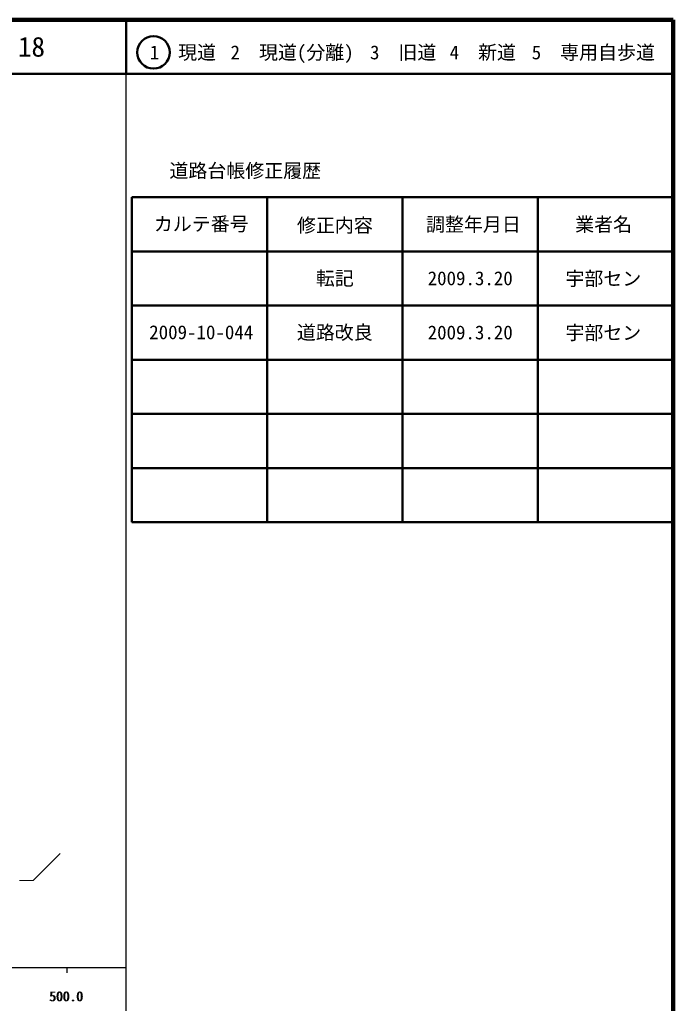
# Model space of a CAD drawing. Units: millimetres on the paper. Extents: x 40 to 680, y 20 to 380.
# Drawn here: x 559.3 to 680, y 198.4 to 380 of the extents above; entities that cross this region are included whole.
import ezdxf
from ezdxf.enums import TextEntityAlignment as Align

# ---------------------------------------------------------------- set-up
doc = ezdxf.new("R2010")
doc.units = ezdxf.units.MM
for name, color, linetype, lineweight in [('M-BGD', 7, 'Continuous', 18), ('M-TTL', 2, 'Continuous', 140), ('M-TTL-BAND', 7, 'Continuous', 25), ('M-TTL-FRAM', 2, 'Continuous', 50), ('M-TTL-LINE', 7, 'Continuous', 50)]:
    doc.layers.add(name, color=color, linetype=linetype, lineweight=lineweight)
doc.layers.add('M-TTL-TXT', color=7, linetype='Continuous')
doc.styles.add('ＭＳ ゴシック', font='')
doc.styles.get('ＭＳ ゴシック').set_extended_font_data('MS Gothic')

msp = doc.modelspace()

# ---------------------------------------------------------------- linework, layer by layer
at = {"layer": 'M-BGD'}
for p in [(566.81, 226.014), (559.31, 221.014)]:
    msp.add_line(p, (561.81, 221.014), dxfattribs=at)
at = {"layer": 'M-TTL'}
for p, q in [((680, 380), (40, 380)), ((680, 20), (680, 380))]:
    msp.add_line(p, q, dxfattribs=at)
at = {"layer": 'M-TTL-BAND'}
for p, q in [((579, 20), (579, 370)), ((40, 205), (579, 205)), ((568, 205), (568, 204))]:
    msp.add_line(p, q, dxfattribs=at)
at = {"layer": 'M-TTL-FRAM'}
for p, q in [((580, 347.197), (580, 287.197)), ((580, 347.197), (680, 347.197)), ((580, 287.197), (680, 287.197))]:
    msp.add_line(p, q, dxfattribs=at)
at = {"layer": 'M-TTL-LINE'}
for p, q in [((579, 380), (579, 370)), ((40, 370), (680, 370)), ((605, 347.197), (605, 287.197)), ((630, 347.197), (630, 287.197)), ((655, 347.197), (655, 287.197)), ((580, 337.197), (680, 337.197)), ((580, 327.197), (680, 327.197)), ((580, 317.197), (680, 317.197)), ((580, 307.197), (680, 307.197)), ((580, 297.197), (680, 297.197))]:
    msp.add_line(p, q, dxfattribs=at)
msp.add_circle((584.031, 373.958), 3, dxfattribs=at)

# ---------------------------------------------------------------- texts
at = {"layer": 'M-TTL-BAND', "style": 'ＭＳ ゴシック'}
for p in [(567.844, 198.195), (568, 198.195)]:
    msp.add_text('500.0', height=1.833, dxfattribs=at).set_placement(p, align=Align.BOTTOM_CENTER)
at = {"layer": 'M-TTL-TXT', "style": 'ＭＳ ゴシック'}
for s, height, p in [('18', 3.666, (561.497, 375)), ('1\u3000現道', 2.566, (589.448, 373.958)), ('2\u3000現道(分離)', 2.566, (609.619, 373.958)), ('3\u3000旧道', 2.566, (630.121, 373.958)), ('4\u3000新道', 2.566, (644.824, 373.958)), ('5\u3000専用自歩道', 2.566, (665.228, 373.958)), ('道路台帳修正履歴', 2.566, (600.968, 352.113)), ('カルテ番号', 2.566, (592.839, 342.277)), ('修正内容', 2.566, (617.509, 342.023)), ('調整年月日', 2.566, (643.089, 342.197)), ('業者名', 2.566, (667.134, 342.197)), ('転記', 2.566, (617.5, 332.245)), ('2009.3.20', 2.566, (642.5, 332.245)), ('宇部セン', 2.566, (667.077, 332.189)), ('2009-10-044', 2.566, (592.839, 322.277)), ('道路改良', 2.566, (617.5, 322.245)), ('2009.3.20', 2.566, (642.5, 322.245)), ('宇部セン', 2.566, (667.077, 322.189))]:
    msp.add_text(s, height=height, dxfattribs=at).set_placement(p, align=Align.MIDDLE_CENTER)

doc.saveas('drawing.dxf')
